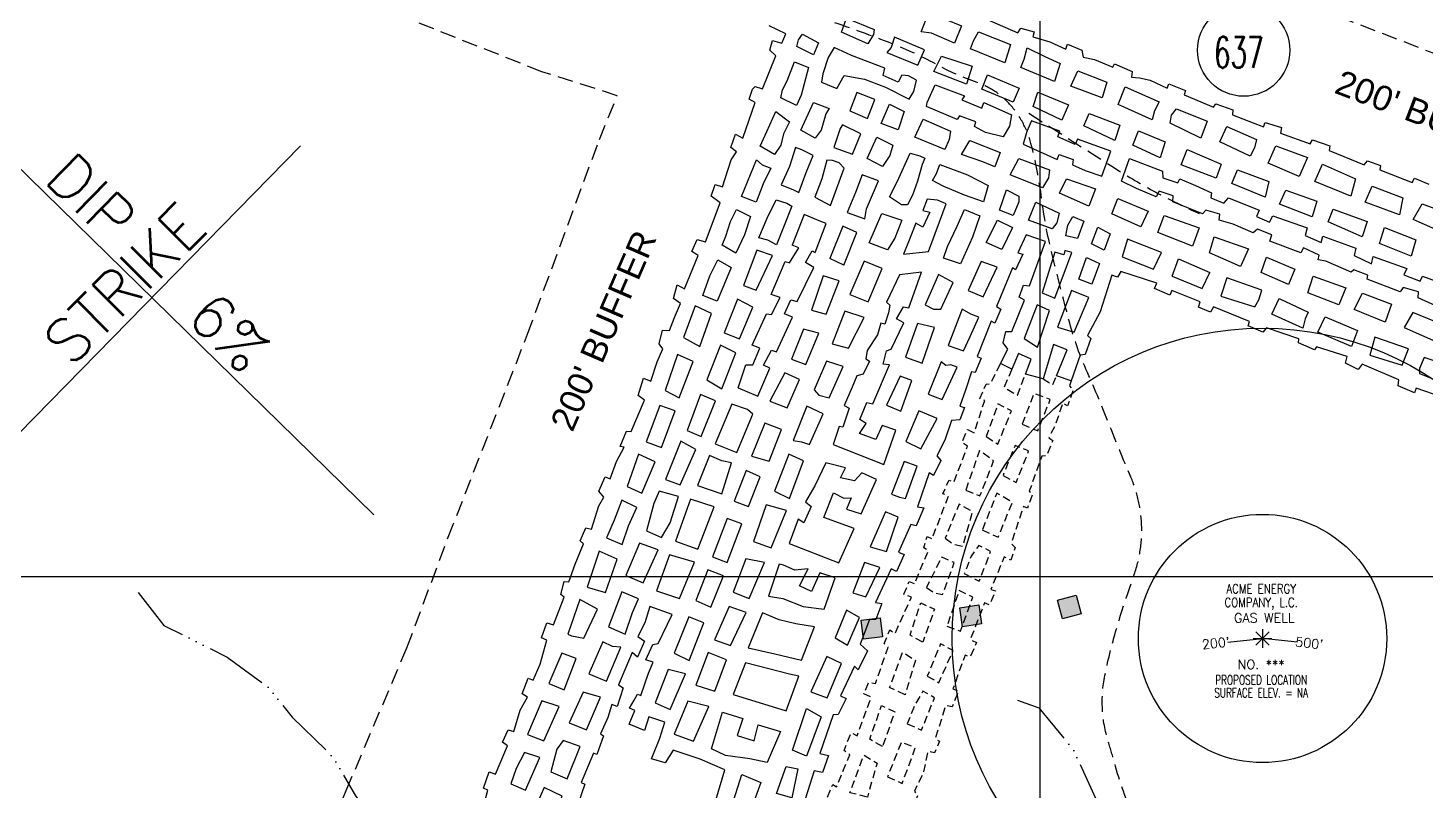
# Model space of a CAD drawing. Header units: inches. Extents: x 10131215 to 10153225, y 3476725 to 3491422.
# Drawn here: x 10142370 to 10144621, y 3485655 to 3486884 of the extents above; entities that cross this region are included whole.
import ezdxf
from ezdxf.enums import TextEntityAlignment as Align

# ---------------------------------------------------------------- set-up
doc = ezdxf.new("R2010")
doc.units = ezdxf.units.IN
doc.header["$LTSCALE"] = 100
doc.header["$MEASUREMENT"] = 0
for name, pattern in [('DASHED2', [0.375, 0.25, -0.125]), ('HIDDEN', [0.375, 0.25, -0.125]), ('HIDDEN2', [0.1875, 0.125, -0.0625]), ('STREAM', [1.5, 1, -0.125, 0, -0.125, 0, -0.125, 0, -0.125])]:
    doc.linetypes.add(name, pattern=pattern)
for name, color, linetype in [('BUFFER ZONE-200', 200, 'HIDDEN'), ('BUILDINGS', 7, 'CONTINUOUS'), ('ELEVATIONS-UPEER MASON-CONTOURS', 175, 'CONTINUOUS'), ('GAS WELLS-PROPOSED', 171, 'CONTINUOUS'), ('GRID COORDINATES-VA SOUTH NAD27', 252, 'CONTINUOUS'), ('MINE WORKINGS-ADJACENT-GREGORY COAL-6690', 251, 'CONTINUOUS'), ('ROADS', 34, 'DASHED2'), ('ROADS-ROUTE NUMBER LABELS', 34, 'CONTINUOUS'), ('STRIKE AND DIP', 7, 'CONTINUOUS'), ('WATER-SURFACE', 140, 'STREAM')]:
    doc.layers.add(name, color=color, linetype=linetype)
doc.styles.add('BUFFER LABELS', font='ARIAL.TTF', dxfattribs={"height": 40})
doc.styles.add('ROMANS', font='ROMANS.SHX')
doc.styles.get("Standard").update_dxf_attribs({"font": 'simplex.shx'})

msp = doc.modelspace()

# ---------------------------------------------------------------- linework, layer by layer
at = {"layer": 'BUFFER ZONE-200'}
for points in [[(10142909.5, 3487504.4), (10143012, 3487471.4), (10143124.6, 3487429.9), (10143331.8, 3487349.4), (10143491.4, 3487287), (10143648.9, 3487227.8), (10143979, 3487094.7), (10144305.6, 3486970.1), (10144747.7, 3486799.5), (10144891.8, 3486744.4)], [(10143318.8, 3486775), (10143197.5, 3486813.5), (10142961.6, 3486906.9), (10142770, 3486972.6), (10142665.7, 3487029.4)], [(10142637.9, 3485007.5), (10142665.4, 3485090.4), (10142702.4, 3485190.4), (10142757.9, 3485382.2), (10142822.4, 3485504.2), (10142882.2, 3485655.7), (10142980, 3485885.5), (10143046.5, 3486063.7), (10143174.2, 3486390.7), (10143290, 3486704.6), (10143318.8, 3486775)]]:
    msp.add_lwpolyline(points, dxfattribs=at)
at = {"layer": 'BUILDINGS'}
for points in [[(10144027.9, 3485962.3), (10144057.8, 3485970.2), (10144065.7, 3485940.3), (10144035.8, 3485932.4)], [(10143870.3, 3485950.1), (10143900.9, 3485954.6), (10143905.4, 3485924), (10143874.8, 3485919.5)], [(10143711.4, 3485929.9), (10143742.1, 3485933.8), (10143745.9, 3485903.1), (10143715.2, 3485899.2)]]:
    msp.add_lwpolyline(points, close=True, dxfattribs=at)
for points in [[(10144057.8, 3485970.2), (10144065.7, 3485940.3), (10144027.9, 3485962.3), (10144035.8, 3485932.4)], [(10143900.9, 3485954.6), (10143905.4, 3485924), (10143870.3, 3485950.1), (10143874.8, 3485919.5)], [(10143742.1, 3485933.8), (10143745.9, 3485903.1), (10143711.4, 3485929.9), (10143715.2, 3485899.2)]]:
    msp.add_solid(points, dxfattribs=at)
at = {"layer": 'ELEVATIONS-UPEER MASON-CONTOURS', "const_width": 5}
for points in [[(10135978.9, 3483263.2, 0), (10135880.2, 3483248.3, 0.000547)], [(10136147.8, 3483288.5, 0.000001), (10135988.5, 3483264.7, 0.000023)]]:
    msp.add_lwpolyline(points, format="xyb", dxfattribs=at)
at = {"layer": 'GAS WELLS-PROPOSED'}
for p, q in [((10144343, 3485900.5), (10144373, 3485900.5)), ((10144347.4, 3485889.9), (10144368.6, 3485911.1)), ((10144347.4, 3485911.1), (10144368.6, 3485889.9)), ((10144358, 3485915.5), (10144358, 3485885.5))]:
    msp.add_line(p, q, dxfattribs=at)
for points in [[(10144301.9, 3485894.4), (10144358, 3485900.5)], [(10144414.1, 3485894.4), (10144358, 3485900.5)]]:
    msp.add_lwpolyline(points, dxfattribs=at)
for points in [[(10144159.2, 3485878.8, 0, 12, 0), (10144195, 3485882.7, 0, 0, 0), (10144257.9, 3485889.6, 0, 0, 0)], [(10144855.1, 3485846.2, 0, 12, 0), (10144819.3, 3485850.1, 0, 0, 0), (10144455.2, 3485889.9, 0, 0, 0)]]:
    msp.add_lwpolyline(points, format="xyseb", dxfattribs=at)
for radius in [500, 200]:
    msp.add_circle((10144358, 3485900.5), radius, dxfattribs=at)
at = {"layer": 'GRID COORDINATES-VA SOUTH NAD27'}
for p, q in [((10144000, 3476730), (10144000, 3490730)), ((10153220, 3486000), (10131220, 3486000))]:
    msp.add_line(p, q, dxfattribs=at)
at = {"layer": 'MINE WORKINGS-ADJACENT-GREGORY COAL-6690'}
for p, q in [((10144356.9, 3486461.8), (10144300.3, 3486481.7)), ((10144345.6, 3486434.7), (10144352.1, 3486446.1)), ((10144352.1, 3486446.1), (10144356.9, 3486461.8))]:
    msp.add_line(p, q, dxfattribs=at)
at = {"layer": 'MINE WORKINGS-ADJACENT-GREGORY COAL-6690', "flags": 128}
for points in [[(10143732.6, 3486881.5), (10143731.6, 3486873.8), (10143722.1, 3486858.7), (10143679.8, 3486877.3), (10143688.1, 3486900.1)], [(10143862.1, 3486859.7), (10143824.7, 3486875.9), (10143808.2, 3486877.9), (10143820.6, 3486909.2), (10143873.2, 3486887.5)], [(10143634.8, 3486841), (10143608, 3486854.3), (10143610.5, 3486864.9), (10143617.2, 3486874.1), (10143642.6, 3486860.4)], [(10143802.9, 3486824.2), (10143813.5, 3486849.1), (10143765.4, 3486869.4), (10143759.9, 3486852.8), (10143752.7, 3486844.8)], [(10143952.2, 3486857.4), (10143943.1, 3486827.7), (10143887.8, 3486850.3), (10143892.2, 3486863.4), (10143900.6, 3486878)], [(10143788.7, 3486769.6), (10143796.2, 3486781.9), (10143800.7, 3486800.1), (10143787.7, 3486806.9), (10143777.2, 3486807.9), (10143771, 3486796.7), (10143747.2, 3486807.4), (10143749.6, 3486819.3), (10143695.8, 3486839.6), (10143667.8, 3486852.8), (10143658.5, 3486836.4), (10143649.7, 3486810.4), (10143647.6, 3486796.9), (10143672.4, 3486786.7), (10143684, 3486807.6), (10143717, 3486801.6), (10143750.8, 3486788.5)], [(10144032.1, 3486826.9), (10144023.1, 3486798.1), (10143968.5, 3486820.4), (10143973.8, 3486833.8), (10143979.1, 3486852), (10144007.2, 3486837.9)], [(10143607.5, 3486759.2), (10143582.2, 3486771.4), (10143585.1, 3486784.7), (10143592.4, 3486798.8), (10143603.9, 3486829.3), (10143626.5, 3486820.2), (10143614.9, 3486776.1)], [(10143890.2, 3486822.6), (10143881, 3486793.5), (10143828.6, 3486813.8), (10143840.9, 3486838.9)], [(10143965.9, 3486787.3), (10143956.6, 3486764.7), (10143905.9, 3486785.7), (10143914.9, 3486808.4)], [(10144107.2, 3486796.6), (10144099.9, 3486771.6), (10144049.2, 3486790.3), (10144060.3, 3486815.2)], [(10143733.7, 3486768.6), (10143704.5, 3486780.2), (10143693.3, 3486750.7), (10143721.7, 3486738)], [(10143816.7, 3486757.4), (10143817.8, 3486763.9), (10143830.8, 3486792.4), (10143877.7, 3486774.8), (10143873.7, 3486768.5), (10143905.9, 3486754.9), (10143909, 3486764.1), (10143953.4, 3486744), (10143950.6, 3486726), (10143940.3, 3486708.9), (10143912, 3486715.7), (10143894, 3486725.4), (10143896.3, 3486732.7), (10143870.1, 3486742.5), (10143865.9, 3486736.6)], [(10144045.4, 3486760.5), (10144034.5, 3486735.6), (10143988.5, 3486757.7), (10143995.9, 3486780.6)], [(10144191.4, 3486765.3), (10144183.9, 3486750.4), (10144180.1, 3486736.1), (10144125.2, 3486760.7), (10144136.5, 3486789.3)], [(10143637.3, 3486706.4), (10143614.1, 3486719.2), (10143634.6, 3486763.9), (10143659.8, 3486754.3), (10143654.8, 3486745.6), (10143647.1, 3486719.6)], [(10143770.9, 3486719.8), (10143743.8, 3486730.1), (10143757, 3486761.3), (10143780.9, 3486749.8)], [(10143572.2, 3486680.5), (10143548.7, 3486693.6), (10143559.4, 3486717.2), (10143574.3, 3486749.8), (10143596.3, 3486733.1), (10143586.3, 3486713.5), (10143582.1, 3486695.1)], [(10143855.4, 3486717.6), (10143853.1, 3486704.2), (10143846.2, 3486688.2), (10143798, 3486708.4), (10143811.2, 3486737)], [(10144099.1, 3486645.2), (10144113.4, 3486685.4), (10144060.1, 3486705), (10144056.3, 3486696.6), (10144028.5, 3486708.8), (10144031.3, 3486717.6), (10143985.6, 3486734.3), (10143978.6, 3486717.1), (10143972.5, 3486696.9), (10144027.3, 3486672.2), (10144030.3, 3486680.1), (10144053, 3486672.2), (10144051.9, 3486663.6), (10144072.4, 3486654.3)], [(10144128.1, 3486727.3), (10144120.1, 3486702.7), (10144069.9, 3486726.3), (10144078.7, 3486746.1)], [(10144269, 3486734), (10144258.7, 3486706.4), (10144209.4, 3486731), (10144211.4, 3486743.5), (10144219.2, 3486753.7)], [(10143710.9, 3486713.5), (10143681.4, 3486728.1), (10143677.6, 3486722), (10143667.7, 3486691.4), (10143697.8, 3486680.8)], [(10144201.2, 3486700.8), (10144193, 3486675.1), (10144149, 3486695.3), (10144158.1, 3486718.3)], [(10144348, 3486704.5), (10144344.8, 3486690.8), (10144338.3, 3486677.6), (10144289.3, 3486700.6), (10144300.2, 3486725.3)], [(10143582.8, 3486631.2), (10143602.4, 3486623.5), (10143611.1, 3486619.3), (10143622.7, 3486651.1), (10143634.4, 3486678.8), (10143616, 3486687.7), (10143606, 3486691.4), (10143596.3, 3486660.9)], [(10143745.9, 3486660.7), (10143721, 3486673.7), (10143736.5, 3486708.2), (10143762.4, 3486695.2), (10143757.5, 3486678.7)], [(10143935.4, 3486683.6), (10143926.7, 3486660.3), (10143907.3, 3486668.3), (10143873.2, 3486680), (10143886.6, 3486702.9)], [(10144291.4, 3486664.9), (10144283.1, 3486642.1), (10144226.7, 3486663.7), (10144236.8, 3486688.2)], [(10144430.5, 3486675.5), (10144417.1, 3486644.8), (10144367.1, 3486666.2), (10144379.2, 3486694.3)], [(10143542.5, 3486603.2), (10143518.7, 3486612.6), (10143542.8, 3486671.5), (10143552.1, 3486663.5), (10143565.8, 3486658), (10143553.6, 3486633.1)], [(10143636.8, 3486611.4), (10143662.1, 3486598), (10143684, 3486658.3), (10143676.2, 3486666.7), (10143665.2, 3486670.6), (10143656.2, 3486671.3), (10143648.4, 3486641)], [(10143786, 3486598.9), (10143776.5, 3486599.3), (10143757.3, 3486612.2), (10143769.5, 3486636.2), (10143790.4, 3486682.5), (10143806.1, 3486677.9), (10143814.3, 3486674.2), (10143809.9, 3486664.2), (10143802.1, 3486637.4), (10143794, 3486614.9)], [(10144014.8, 3486655.4), (10144013.5, 3486642.7), (10144003.5, 3486626.8), (10143951.3, 3486647.6), (10143965.4, 3486673.7)], [(10144507.8, 3486640.9), (10144499.9, 3486613.1), (10144442.4, 3486636.6), (10144454.3, 3486664.5)], [(10143689.2, 3486586.6), (10143717.2, 3486576.6), (10143720.1, 3486592.7), (10143739.7, 3486638), (10143713.2, 3486647.5), (10143702.6, 3486619)], [(10143826.3, 3486638.1), (10143833, 3486649.5), (10143838.3, 3486664.1), (10143882.8, 3486647.3), (10143915.9, 3486630.2), (10143908.7, 3486603.9), (10143878, 3486614.6), (10143843.7, 3486629.5)], [(10144368, 3486636.8), (10144362.1, 3486611.5), (10144308.5, 3486633.3), (10144317.5, 3486655.7)], [(10143934.3, 3486590.6), (10143945.7, 3486623.3), (10143965.4, 3486613), (10143965.4, 3486604.2), (10143956.5, 3486582.2)], [(10144078.4, 3486596.9), (10144030.8, 3486617.7), (10144042.3, 3486641.3), (10144088.9, 3486625.1)], [(10144445.3, 3486605.3), (10144437.7, 3486579.6), (10144385.5, 3486600.4), (10144395.3, 3486622.8)], [(10144584.1, 3486610.6), (10144578.3, 3486583.2), (10144523.5, 3486603.6), (10144534.6, 3486629.1)], [(10143575.1, 3486534.5), (10143561.1, 3486542.1), (10143546.6, 3486545.9), (10143560.4, 3486577.7), (10143574.6, 3486607.4), (10143591.8, 3486602.1), (10143599.9, 3486596.9)], [(10143779.7, 3486519.9), (10143819.8, 3486523.8), (10143848.7, 3486601), (10143834.7, 3486606.7), (10143817.6, 3486608.3), (10143811.1, 3486589.9), (10143821.9, 3486587.1), (10143810.9, 3486563.2), (10143799.7, 3486569.7), (10143786.9, 3486536.7)], [(10143980.8, 3486574.6), (10143992.9, 3486603.7), (10144030.5, 3486585.6), (10144026.9, 3486570.3), (10144019.2, 3486560.7)], [(10144173.9, 3486588.7), (10144161.9, 3486563.8), (10144115.2, 3486584.9), (10144124.7, 3486609.4)], [(10144663, 3486583.3), (10144667.4, 3486577.1), (10144655.3, 3486551.4), (10144600.5, 3486575.4), (10144615, 3486600.6)], [(10143509.8, 3486521.1), (10143487.9, 3486534.3), (10143493.7, 3486548.7), (10143501.2, 3486572.5), (10143510.6, 3486591.8), (10143533.3, 3486580.6), (10143523.7, 3486550.8)], [(10143754, 3486526.6), (10143724.2, 3486537.8), (10143744.8, 3486585.2), (10143776.8, 3486574.5), (10143766, 3486545.6)], [(10143871.3, 3486503.9), (10143844.3, 3486513.2), (10143850.7, 3486532.3), (10143865.9, 3486565), (10143878, 3486591.7), (10143902.6, 3486581.6), (10143890.8, 3486546.9)], [(10144041.4, 3486549.2), (10144044.6, 3486566.5), (10144052.3, 3486580.4), (10144070.3, 3486572.8), (10144059.7, 3486544.7)], [(10144255.9, 3486562.1), (10144245, 3486532.6), (10144189.1, 3486554.6), (10144199.8, 3486581.8)], [(10144526.6, 3486572.5), (10144518.5, 3486547.5), (10144463.4, 3486572), (10144471.7, 3486592.4)], [(10143938.3, 3486527.4), (10143912.9, 3486538.3), (10143931.3, 3486574.2), (10143955.2, 3486562.7)], [(10144082.7, 3486536.1), (10144092.9, 3486563.3), (10144112.5, 3486552.6), (10144102.8, 3486526.2)], [(10144604.6, 3486542.7), (10144597.5, 3486516.6), (10144546.2, 3486537), (10144554.3, 3486562.6)], [(10144140.6, 3486543.9), (10144132, 3486515.4), (10144182.5, 3486495.6), (10144195.1, 3486522.6)], [(10144335.1, 3486528.3), (10144322.4, 3486499.8), (10144272.6, 3486521.9), (10144280.3, 3486547.7)], [(10143479.6, 3486444.2), (10143456.4, 3486453.1), (10143467.8, 3486484.6), (10143480.7, 3486510.8), (10143502.2, 3486498.4)], [(10143522.1, 3486469.4), (10143542.5, 3486461.8), (10143568.5, 3486517.6), (10143543.6, 3486526.2)], [(10143693.5, 3486454.8), (10143722.7, 3486442.7), (10143745.6, 3486496.8), (10143716.3, 3486508.5)], [(10143883.8, 3486461.3), (10143908.2, 3486451.1), (10143930.7, 3486498.5), (10143904.6, 3486508.1)], [(10144083.2, 3486471.5), (10144062.2, 3486479.5), (10144074.4, 3486514.1), (10144095.4, 3486504.8)], [(10144410.1, 3486495.6), (10144399.6, 3486470.7), (10144356, 3486489.9), (10144364.5, 3486514.9)], [(10143631.6, 3486429.7), (10143655.3, 3486422.8), (10143675.9, 3486476.8), (10143650.5, 3486484.8)], [(10143666.7, 3486212.8), (10143748.1, 3486181), (10143767.5, 3486236.1), (10143745.1, 3486243.5), (10143735, 3486221.3), (10143709.1, 3486230.8), (10143719.6, 3486246.7), (10143709.6, 3486253.2), (10143720.9, 3486280.6), (10143730.3, 3486278.8), (10143757, 3486341.2), (10143746.9, 3486342.3), (10143752.6, 3486364), (10143759.8, 3486366.6), (10143780.2, 3486408.9), (10143768.2, 3486415.6), (10143779.5, 3486434.6), (10143788.2, 3486433.4), (10143808.5, 3486490.7), (10143773.3, 3486486.5), (10143752.6, 3486442.1), (10143757.6, 3486437.5), (10143755.6, 3486424.9), (10143749.7, 3486406.7), (10143743.3, 3486408.3), (10143738, 3486389.9), (10143721.3, 3486364.7), (10143718.8, 3486351), (10143724.7, 3486347.1), (10143714.6, 3486326.3), (10143704.5, 3486323.6), (10143696.9, 3486305.5), (10143684.3, 3486275.9), (10143692.3, 3486271.8), (10143682, 3486241.2), (10143676.1, 3486241.8)], [(10143814.8, 3486438.1), (10143828.1, 3486430.9), (10143839.8, 3486431.3), (10143859.7, 3486473.8), (10143836, 3486486.8)], [(10144492.1, 3486465.2), (10144480.7, 3486438), (10144430.8, 3486457.2), (10144439.7, 3486484.3)], [(10143491, 3486392.9), (10143515.4, 3486383.5), (10143537.2, 3486434.1), (10143512.3, 3486447.2)], [(10144028, 3486401.9), (10144054.6, 3486394.1), (10144078.2, 3486450.1), (10144050.3, 3486461.2)], [(10144373, 3486422.9), (10144384.6, 3486448.2), (10144431.5, 3486426.5), (10144426.4, 3486415.5), (10144422.6, 3486400.5)], [(10144565.7, 3486438.9), (10144555.4, 3486409.9), (10144505.7, 3486430.8), (10144518.9, 3486457.1)], [(10143425.6, 3486385.3), (10143451.9, 3486371), (10143470.4, 3486424.3), (10143444.4, 3486436.7)], [(10143664.6, 3486375.3), (10143691.4, 3486368.1), (10143716.2, 3486417.8), (10143685.1, 3486427.7)], [(10143851.5, 3486372.8), (10143876.5, 3486364), (10143887.1, 3486387.2), (10143901.2, 3486418.4), (10143887.9, 3486422.8), (10143874.1, 3486431.2)], [(10143974.3, 3486383.9), (10143995.7, 3486370), (10144014.8, 3486429.1), (10143995, 3486437.9)], [(10144447.2, 3486394.2), (10144458.8, 3486418.7), (10144511, 3486396.6), (10144501.2, 3486371.1)], [(10144599.9, 3486425.7), (10144585.8, 3486401.8), (10144641.8, 3486376.7), (10144649.9, 3486405.1)], [(10143599.2, 3486350.5), (10143622.2, 3486341.7), (10143643.4, 3486392.6), (10143618.8, 3486399.1)], [(10143782.9, 3486354), (10143809.6, 3486344), (10143829.5, 3486401.8), (10143802.1, 3486408)], [(10143462.8, 3486317.1), (10143487.2, 3486302.9), (10143509.6, 3486360.7), (10143485.1, 3486373)], [(10143395.9, 3486300.3), (10143418.5, 3486288.3), (10143440.9, 3486347), (10143415.8, 3486358.2)], [(10144618.2, 3486353.3), (10144610.8, 3486335.7), (10144610.7, 3486327.6), (10144659, 3486308.3), (10144664.2, 3486337.6)], [(10143564.4, 3486283.1), (10143592.3, 3486272), (10143612.4, 3486317.8), (10143588.4, 3486328.4)], [(10143635.8, 3486301.1), (10143643.5, 3486292.5), (10143659.8, 3486288), (10143682.8, 3486338.7), (10143655.6, 3486347.2)], [(10143819.6, 3486294.1), (10143841.9, 3486285.6), (10143866, 3486337.4), (10143856.1, 3486341.4), (10143848.1, 3486340.5), (10143840.2, 3486346.2)], [(10143752.1, 3486276.5), (10143775.6, 3486266.9), (10143793.1, 3486316.1), (10143774.1, 3486323.3)], [(10143431.4, 3486235.8), (10143453.7, 3486226), (10143476.8, 3486283.2), (10143452.6, 3486293.4)], [(10143365.1, 3486217.1), (10143389.7, 3486208), (10143411.8, 3486267.1), (10143387.4, 3486275.8)], [(10143476.6, 3486213.9), (10143511.1, 3486200.2), (10143537.1, 3486262.1), (10143528.6, 3486269.5), (10143503.5, 3486277.8)], [(10143601.8, 3486219.3), (10143615.3, 3486217.3), (10143628.5, 3486213), (10143650.4, 3486262.3), (10143624, 3486274.8)], [(10143783.4, 3486218.1), (10143807.9, 3486205.8), (10143834.2, 3486255), (10143804.3, 3486267.5)], [(10143535, 3486194.2), (10143563.1, 3486186), (10143583.2, 3486237.1), (10143556.4, 3486247.5)], [(10143396.2, 3486156.6), (10143420.1, 3486148), (10143445.4, 3486205.2), (10143421, 3486218.3)], [(10143334.5, 3486145.6), (10143358.1, 3486134.4), (10143379.9, 3486184.9), (10143352.9, 3486197.2)], [(10143448.2, 3486146.8), (10143486.9, 3486133.5), (10143502.7, 3486183.3), (10143487, 3486186.5), (10143467.5, 3486195.2)], [(10143572.1, 3486137.8), (10143596.3, 3486125.9), (10143618.7, 3486186.7), (10143595.3, 3486197.3)], [(10143507.1, 3486122), (10143530.3, 3486113.2), (10143548.8, 3486160.9), (10143526.1, 3486171.2)], [(10143595.5, 3486053.4), (10143675.5, 3486022.3), (10143700.2, 3486077.9), (10143651.3, 3486095.5), (10143666.8, 3486135.4), (10143683.5, 3486126.7), (10143695.6, 3486127.2), (10143687.9, 3486109), (10143711.7, 3486101.2), (10143736.3, 3486156.7), (10143712.7, 3486167.5), (10143700.6, 3486154.4), (10143678.4, 3486159.5), (10143686.4, 3486175.6), (10143654.5, 3486183.4), (10143636.8, 3486146.4), (10143621.8, 3486120.9), (10143630.9, 3486113), (10143619.3, 3486087.1), (10143609.9, 3486092.8)], [(10143760.3, 3486133.1), (10143773.5, 3486128), (10143782.9, 3486126.1), (10143801.9, 3486178.4), (10143780.7, 3486185.6)], [(10143365.7, 3486073.9), (10143389.8, 3486063.1), (10143403.9, 3486087), (10143417.6, 3486129.1), (10143386.4, 3486138.1), (10143377.5, 3486118.1)], [(10143412.5, 3486057.3), (10143448.6, 3486044.3), (10143474.9, 3486112.8), (10143436.7, 3486125.1)], [(10143301.4, 3486062.9), (10143326.4, 3486052.2), (10143336.7, 3486081.8), (10143350.4, 3486111.8), (10143326, 3486123.6), (10143313.5, 3486091.1)], [(10143538.2, 3486056.5), (10143566.5, 3486046.3), (10143591.4, 3486106.7), (10143558.5, 3486116)], [(10143726.1, 3486048.1), (10143752.3, 3486040.5), (10143770.9, 3486095.8), (10143750.7, 3486104.5)], [(10143472, 3486032.1), (10143495.5, 3486023), (10143519.3, 3486085.3), (10143495.8, 3486093.8)], [(10143270.1, 3485983.3), (10143299.9, 3485974.8), (10143318.3, 3486028.5), (10143289.6, 3486041.4)], [(10143332.7, 3486002.2), (10143360.7, 3485990.3), (10143384.5, 3486043.2), (10143354.5, 3486054.2)], [(10143382, 3485977.3), (10143418.8, 3485964.8), (10143443.3, 3486023.4), (10143402.8, 3486035.3)], [(10143505.5, 3485975.3), (10143531.4, 3485964.7), (10143555.9, 3486022.9), (10143525.6, 3486028.6)], [(10143562.2, 3485968.7), (10143585.3, 3485964.8), (10143618.1, 3485951.9), (10143651.7, 3485947.9), (10143669.6, 3485998), (10143645.1, 3486006.1), (10143631.5, 3485976), (10143612.3, 3485985.5), (10143626.1, 3486012.8), (10143604.8, 3486010.5), (10143586.7, 3486018.4), (10143579.3, 3486020.5)], [(10143698.3, 3485974.1), (10143719.1, 3485967.8), (10143741.8, 3486015), (10143716.9, 3486023)], [(10143445.1, 3485961.8), (10143469.2, 3485950.9), (10143489.6, 3486001.2), (10143464.7, 3486010.9)], [(10143304.8, 3485919.3), (10143331.4, 3485907.6), (10143343.4, 3485942.3), (10143352.7, 3485964.6), (10143326.1, 3485975.5)], [(10143239, 3485907.7), (10143245, 3485904.8), (10143264.7, 3485901.2), (10143287, 3485948), (10143258.7, 3485963.5)], [(10143475.4, 3485898.3), (10143501.3, 3485889.3), (10143526.5, 3485942.2), (10143499.2, 3485951.9)], [(10143669.9, 3485901.3), (10143689.7, 3485889.6), (10143709, 3485934.4), (10143687.7, 3485946.2)], [(10143410.1, 3485876.7), (10143434.7, 3485865.2), (10143458.3, 3485925.6), (10143434, 3485935.6)], [(10143552.5, 3485941.8), (10143529.3, 3485885.5), (10143572.7, 3485875.7), (10143615.7, 3485865.8), (10143636.5, 3485919.2), (10143606.2, 3485923.9), (10143579.5, 3485930.3)], [(10143208.4, 3485827.8), (10143233.3, 3485817.7), (10143252.4, 3485868.2), (10143229.2, 3485876.7)], [(10143272.9, 3485843.7), (10143301.4, 3485831.5), (10143324.4, 3485886.7), (10143311.1, 3485887.5), (10143295.5, 3485895.1)], [(10143445.3, 3485825.2), (10143475.9, 3485815.5), (10143494.6, 3485866.1), (10143465.2, 3485878)], [(10143525.3, 3485861.2), (10143505.4, 3485810.5), (10143590.6, 3485784.1), (10143611.1, 3485839.8), (10143596.2, 3485843)], [(10143630.4, 3485814.8), (10143656.7, 3485804.7), (10143680, 3485860), (10143656.2, 3485871.6)], [(10143379.5, 3485797), (10143404, 3485786.1), (10143428.8, 3485843.3), (10143400.5, 3485850.7)], [(10143241.1, 3485764.6), (10143269.4, 3485753.2), (10143291.8, 3485805.8), (10143263.8, 3485814.1)], [(10143174, 3485746), (10143200.3, 3485735.7), (10143225, 3485791), (10143197, 3485800)], [(10143410.5, 3485746.5), (10143441.6, 3485735.3), (10143466.1, 3485790.9), (10143432.3, 3485799.6)], [(10143623.5, 3485787.9), (10143647.1, 3485774.2), (10143623.5, 3485711), (10143601.1, 3485720.4)], [(10143470.3, 3485723), (10143488.4, 3485781.8), (10143520.7, 3485771.4), (10143512, 3485744.4), (10143539.2, 3485735.7), (10143545.9, 3485761.5), (10143581.4, 3485750.9), (10143560.3, 3485700.9), (10143532.4, 3485706.7), (10143493.1, 3485712.2)], [(10143211.9, 3485685.5), (10143238, 3485674.5), (10143259.1, 3485726.6), (10143231.8, 3485736.1), (10143221.3, 3485722)], [(10143147.1, 3485666.3), (10143170.7, 3485656.3), (10143194.2, 3485708.6), (10143169.2, 3485716.6), (10143155.8, 3485690.8)], [(10143519.6, 3485681.2), (10143549.8, 3485668.5), (10143533.1, 3485622.9), (10143518.1, 3485620.8), (10143502.6, 3485628.7)], [(10143590.6, 3485694.4), (10143609.6, 3485690.3), (10143599.8, 3485643.8), (10143575.4, 3485650.7)], [(10143178.6, 3485609.3), (10143207.6, 3485595.6), (10143230.1, 3485646.7), (10143200.9, 3485660.3)]]:
    msp.add_lwpolyline(points, close=True, dxfattribs=at)
for points in [[(10143905.9, 3486901.6), (10143963.9, 3486876.4), (10143968.5, 3486883.7), (10143990, 3486878), (10143987.9, 3486869.8), (10144015.4, 3486861.6), (10144040.9, 3486849.7), (10144043.6, 3486858.1), (10144067, 3486848.5), (10144069.1, 3486837.3), (10144087.1, 3486833.4), (10144117.1, 3486820.9), (10144119.3, 3486826.2), (10144147.8, 3486813.9), (10144147.1, 3486804.9), (10144159.9, 3486804), (10144177.2, 3486799.8), (10144204.6, 3486787.3), (10144207, 3486794.1), (10144233.9, 3486783.3), (10144232, 3486776.6), (10144278.8, 3486756.7), (10144282.7, 3486761.8), (10144310, 3486752), (10144309.6, 3486744.1), (10144359.3, 3486724.8), (10144362.2, 3486732), (10144388.3, 3486723.7), (10144386.8, 3486714.7), (10144434.5, 3486697.3), (10144438.2, 3486703.9), (10144466.4, 3486694.4), (10144465.5, 3486686.9), (10144521.9, 3486663.5), (10144527.1, 3486669.9), (10144547.7, 3486662.3), (10144547, 3486655.6), (10144598.9, 3486634.9), (10144602.9, 3486642), (10144625.8, 3486632.7)], [(10143104.1, 3485634.1), (10143110.5, 3485656.3), (10143103.1, 3485659.6), (10143112.5, 3485685.6), (10143122.6, 3485682), (10143141.7, 3485727.7), (10143133.8, 3485733.3), (10143143.1, 3485753.1), (10143152.1, 3485750.5), (10143162.6, 3485784.8), (10143173.9, 3485806.1), (10143165.8, 3485811.3), (10143175.4, 3485836.5), (10143183.3, 3485833.1), (10143194.3, 3485859), (10143205.2, 3485897.6), (10143196.8, 3485901.3), (10143205.5, 3485925.6), (10143216.1, 3485922.4), (10143233.4, 3485966.9), (10143227.6, 3485971.3), (10143233.4, 3485992.4), (10143240.9, 3485992), (10143251.1, 3486020.2), (10143264.1, 3486053), (10143258.9, 3486057.7), (10143268.2, 3486078.6), (10143277.2, 3486076.8), (10143289.1, 3486114.4), (10143297.2, 3486128.4), (10143289.3, 3486138), (10143299, 3486160.7), (10143307.4, 3486157.6), (10143317.5, 3486185.5), (10143329.7, 3486208.7), (10143323.3, 3486210), (10143333.7, 3486234.7), (10143340.9, 3486234), (10143362.8, 3486284.5), (10143352.3, 3486292.2), (10143361.2, 3486319.7), (10143372.9, 3486315.2), (10143383, 3486346), (10143392.3, 3486367.2), (10143386, 3486375.1), (10143391.8, 3486397.4), (10143402.9, 3486396.8), (10143410.8, 3486417.8), (10143420.4, 3486440.2), (10143409.4, 3486448.2), (10143415.4, 3486470.4), (10143426.9, 3486464.1), (10143449.2, 3486517.8), (10143439, 3486523.8), (10143447.3, 3486543.4), (10143460.7, 3486539.5), (10143484.7, 3486602.6), (10143470.1, 3486613), (10143476.4, 3486632.1), (10143488.3, 3486628.2), (10143502.1, 3486671.7), (10143510.8, 3486684.5), (10143501.5, 3486691.5), (10143509.4, 3486713.2), (10143520.8, 3486706.7), (10143540.7, 3486763.9), (10143531.2, 3486769.6), (10143536.5, 3486785.4), (10143540.9, 3486789.8), (10143552.4, 3486786), (10143574.1, 3486839), (10143564.2, 3486848.3), (10143568.9, 3486864.1), (10143583.8, 3486859.8), (10143590.4, 3486874.8), (10143563.2, 3486887.5)], [(10144653.5, 3486429.1), (10144608.6, 3486449.4), (10144609.1, 3486458.9), (10144584.3, 3486465.9), (10144579.7, 3486459.1), (10144526.6, 3486479.2), (10144527.6, 3486486.1), (10144504.9, 3486494.3), (10144500.8, 3486490.9), (10144459.7, 3486508.4), (10144447.6, 3486510.7), (10144449, 3486518.3), (10144424, 3486529.9), (10144419.9, 3486522.1), (10144369.9, 3486540.4), (10144372.7, 3486551), (10144350.1, 3486560.1), (10144342.7, 3486554.3), (10144310.9, 3486568), (10144288.1, 3486574.5), (10144289.4, 3486584), (10144266.4, 3486590.5), (10144261.1, 3486584.4), (10144213.3, 3486604.1), (10144214.1, 3486613.7), (10144191.4, 3486621.3), (10144186.5, 3486611.8), (10144155, 3486625.3), (10144131, 3486637.1), (10144143.5, 3486673.9), (10144197.1, 3486653.3), (10144197.2, 3486642.4), (10144221.5, 3486634.8), (10144224.6, 3486640.8), (10144250, 3486630.2), (10144275.9, 3486618.7), (10144274.8, 3486610.4), (10144295.7, 3486601.7), (10144303.3, 3486610.7), (10144352.5, 3486590.5), (10144348.4, 3486580.6), (10144369.3, 3486571.4), (10144374.5, 3486581.4), (10144430.1, 3486562.1), (10144426.6, 3486549.6), (10144452.5, 3486538.3), (10144454.9, 3486548.8), (10144508.4, 3486529.6), (10144505.3, 3486517.7), (10144533.5, 3486504.2), (10144536.1, 3486516.1), (10144590.2, 3486496.5), (10144585.4, 3486486.5), (10144612, 3486476.2), (10144615.7, 3486484.5), (10144666.8, 3486465.2)], [(10143632.7, 3486525.2), (10143637.7, 3486522.3), (10143655.2, 3486569.2), (10143646.5, 3486572.4), (10143619.6, 3486583.6), (10143600.5, 3486534.4)], [(10143683.8, 3486501.7), (10143704.7, 3486554.4), (10143681.9, 3486564.7), (10143661, 3486512.5)], [(10143513.3, 3486304.3), (10143525.6, 3486341.6), (10143537.1, 3486341.5), (10143548.2, 3486368), (10143536, 3486373.2), (10143558.9, 3486423.4), (10143567.1, 3486422.3), (10143580.9, 3486450), (10143566.4, 3486454.7), (10143588.9, 3486508.1), (10143596.1, 3486505.7), (10143610.9, 3486529.7), (10143600.5, 3486534.4)], [(10144648.9, 3486288.5), (10144605.5, 3486303.8), (10144602.9, 3486296.5), (10144576.3, 3486307.6), (10144577.6, 3486317.3), (10144518.6, 3486342.4), (10144511.8, 3486333.8), (10144491.6, 3486344), (10144494.3, 3486355), (10144444.8, 3486370.4), (10144441.7, 3486365.8), (10144415.7, 3486376.6), (10144416.3, 3486383.3), (10144364.6, 3486401.1), (10144358.5, 3486393.8), (10144335, 3486404.1), (10144337, 3486411), (10144279.2, 3486435), (10144274, 3486426.5), (10144254.9, 3486434.1), (10144257.7, 3486442.8), (10144212.1, 3486460.9), (10144208.6, 3486453.5), (10144184, 3486464.4), (10144187.5, 3486472.8), (10144129.6, 3486491.7), (10144124.3, 3486482.7), (10144115.2, 3486485.6), (10144096.4, 3486426.6), (10144076.1, 3486388.6), (10144081.5, 3486383.6), (10144072.1, 3486358), (10144064, 3486356.9), (10144049.6, 3486315.4), (10144049.6, 3486315.4), (10144025.9, 3486323.6), (10144043.3, 3486365.6), (10144021.1, 3486374.3), (10144004.4, 3486318.7), (10143976.1, 3486326.5), (10143985.3, 3486350.7), (10143965.1, 3486359.5), (10143954.3, 3486334.3), (10143936, 3486343.5), (10143947.5, 3486366.4), (10143940, 3486377), (10143944.6, 3486395), (10143954.3, 3486395.3), (10143974.6, 3486445.8), (10143966.2, 3486450.6), (10143972.9, 3486470), (10143982.9, 3486468.8), (10144008.6, 3486540.2), (10143977.3, 3486550.8), (10143964.1, 3486521.9), (10143971.9, 3486519.9), (10143960.2, 3486494.7), (10143955.3, 3486497.6), (10143929.5, 3486435.6), (10143936.6, 3486430.9), (10143926.7, 3486408.5), (10143921.1, 3486411.9), (10143898.1, 3486354.9), (10143905, 3486352.2), (10143895.2, 3486328.9), (10143889.3, 3486330), (10143879.5, 3486300.5), (10143870.3, 3486274.9), (10143877.9, 3486272.4), (10143870.2, 3486252.9), (10143857.1, 3486251.6), (10143846.5, 3486219.9), (10143833.5, 3486194.6), (10143839.8, 3486187.3), (10143828.1, 3486162.9), (10143821.3, 3486167.5), (10143802.5, 3486112.8), (10143812.3, 3486111.2), (10143800.3, 3486082.1), (10143791.5, 3486084.1), (10143771.5, 3486039.6), (10143780.9, 3486036), (10143768.5, 3486008.5), (10143760, 3486012.5), (10143734.5, 3485958.5), (10143744.9, 3485956.9), (10143735.4, 3485931), (10143724.7, 3485931.3), (10143709.9, 3485891.2), (10143721.8, 3485880.8), (10143706.9, 3485850.2), (10143700.9, 3485856), (10143678.5, 3485808), (10143687.5, 3485803.7), (10143674.7, 3485777.8), (10143666.2, 3485777.4), (10143645.1, 3485715), (10143659.1, 3485711.9), (10143649.5, 3485684.5), (10143635.6, 3485687.2), (10143622, 3485643.4)], [(10143513.3, 3486304.3), (10143545.1, 3486291.1), (10143564.6, 3486335.9), (10143554.2, 3486340.8), (10143567, 3486364.8), (10143575.2, 3486362.6), (10143601.1, 3486418), (10143587.9, 3486423.6), (10143598.3, 3486446.3), (10143608.2, 3486443.2), (10143635.1, 3486498.2), (10143621.7, 3486506.1), (10143632.7, 3486525.2)], [(10143683.8, 3486501.7), (10143661, 3486512.5)], [(10144023.5, 3486449), (10144051, 3486522.4), (10144039.8, 3486525.7), (10144037.7, 3486518.7), (10144023.5, 3486522.8), (10144003, 3486457.4)], [(10144212.4, 3486484), (10144222.8, 3486512.2), (10144273, 3486490.1)], [(10144212.4, 3486484), (10144260.7, 3486464.2), (10144273, 3486490.1)], [(10144300.3, 3486481.7), (10144290.8, 3486452), (10144345.6, 3486434.7)], [(10144003, 3486457.4), (10144023.5, 3486449)], [(10144593.1, 3486367.1), (10144538.9, 3486386), (10144530.9, 3486357.2), (10144582.6, 3486340.6)], [(10144582.6, 3486340.6), (10144593.1, 3486367.1)], [(10143477.7, 3485639.9), (10143491.9, 3485688.7), (10143452.4, 3485706), (10143408.5, 3485720.4), (10143395.9, 3485700.3), (10143373.6, 3485706.6), (10143387.1, 3485740.1), (10143395.4, 3485765.5), (10143369.7, 3485774.1), (10143362.4, 3485752.2), (10143337.7, 3485762.6), (10143347.2, 3485784.3), (10143338.6, 3485788.5), (10143346.2, 3485800.9), (10143351.2, 3485811), (10143356.5, 3485808.5), (10143369.2, 3485844.7), (10143376.3, 3485862.6), (10143364.8, 3485866.3), (10143376.1, 3485890.8), (10143384.5, 3485892.6), (10143406.9, 3485939), (10143371, 3485952.3), (10143362.9, 3485925.8), (10143352.1, 3485903.6), (10143362.8, 3485896.3), (10143351.2, 3485870.3), (10143342.9, 3485877.9), (10143320.8, 3485825.8), (10143328.1, 3485820.9), (10143318.3, 3485790.9), (10143310, 3485793.9), (10143303.7, 3485773.1), (10143291.7, 3485746.8), (10143296.3, 3485743.6), (10143285.7, 3485713.8), (10143280.7, 3485716), (10143260.7, 3485668.3), (10143266.4, 3485665.9), (10143255.7, 3485634.4)]]:
    msp.add_lwpolyline(points, dxfattribs=at)
at = {"layer": 'MINE WORKINGS-ADJACENT-GREGORY COAL-6690', "linetype": 'HIDDEN2', "flags": 128}
for points in [[(10144049.6, 3486315.4), (10144046.9, 3486307.4), (10144053.1, 3486301.2), (10144044, 3486275.4), (10144036, 3486279.6), (10144024.1, 3486244.4), (10144013.8, 3486223.8), (10144020.1, 3486219.6), (10144010.3, 3486194.7), (10144002.3, 3486194.3), (10143982.3, 3486137.6), (10143987.6, 3486133.6), (10143979.2, 3486110.3), (10143972.8, 3486113.2), (10143953.3, 3486053.7), (10143959.5, 3486046.9), (10143952.8, 3486026.9), (10143942, 3486032.1), (10143920.4, 3485979.4), (10143927.9, 3485977.1), (10143918.1, 3485954.2), (10143910.3, 3485958), (10143887.3, 3485898.9), (10143897.3, 3485893.8), (10143886.9, 3485870.7), (10143878.9, 3485873.4), (10143859.4, 3485819.5), (10143868.2, 3485815.7), (10143858.1, 3485790.5), (10143847.5, 3485792.2), (10143830.9, 3485738.9), (10143837.8, 3485735), (10143829.6, 3485716.3), (10143818.8, 3485718.4), (10143811.9, 3485684.5), (10143797.2, 3485654.4), (10143802.7, 3485647.7), (10143791.9, 3485621), (10143783.1, 3485623.7), (10143766, 3485578.2), (10143775.2, 3485570.5), (10143769.5, 3485548.7), (10143757.3, 3485551.8), (10143737.8, 3485495.4), (10143746.3, 3485488.7), (10143738.4, 3485468.9), (10143728.5, 3485472.6), (10143713.4, 3485417.7), (10143719.7, 3485406.7), (10143711.6, 3485382.5), (10143701.2, 3485387.6), (10143691.1, 3485363.8), (10143669.2, 3485373.3), (10143673.5, 3485395.8), (10143658.8, 3485405.5), (10143642.5, 3485374.1), (10143636.6, 3485354.1), (10143609.1, 3485365.8), (10143611.5, 3485376.8), (10143602.5, 3485382.1), (10143591.6, 3485385.2), (10143586.5, 3485368.3), (10143567.1, 3485380.6), (10143572.5, 3485397.8), (10143564.9, 3485399.3), (10143576.2, 3485423.9), (10143585.7, 3485418.7), (10143589.6, 3485430.9), (10143591.4, 3485439.7), (10143600.7, 3485471.5), (10143591.4, 3485480.9), (10143601.7, 3485502.8), (10143612.2, 3485498), (10143631.9, 3485557.1), (10143624.1, 3485560.6), (10143634.4, 3485589.6), (10143642.4, 3485586.9), (10143663.3, 3485636.8), (10143655.3, 3485640.7), (10143665.7, 3485665.1), (10143671.8, 3485661.3), (10143693.5, 3485713.3), (10143683.9, 3485720.1), (10143695.4, 3485748.7), (10143704.9, 3485743.8), (10143727.9, 3485806.1), (10143715.8, 3485811.1), (10143723.6, 3485829.9), (10143734.6, 3485828.1), (10143755.2, 3485886.7), (10143748.5, 3485892.2), (10143757.7, 3485914.5), (10143766.1, 3485908.6), (10143792.4, 3485967.1), (10143780.4, 3485971.8), (10143789, 3485992.4), (10143797.7, 3485988.8), (10143819.7, 3486042.1), (10143812.6, 3486046.7), (10143817.8, 3486064.9), (10143825.7, 3486061.1), (10143852.2, 3486130.2), (10143843, 3486133.6), (10143853, 3486155.8), (10143861, 3486152.6), (10143882.9, 3486210.1), (10143874.1, 3486216.5), (10143882.8, 3486237.4), (10143893.5, 3486232.1), (10143910.6, 3486284), (10143902.5, 3486286.9), (10143912.8, 3486310.1), (10143919.9, 3486311.3), (10143936, 3486343.5)], [(10143954.3, 3486334.3), (10143941.7, 3486305.3), (10143963.1, 3486292.4), (10143976.1, 3486326.5)], [(10144004.4, 3486318.7), (10144020, 3486309.2), (10144025.9, 3486323.6)]]:
    msp.add_lwpolyline(points, dxfattribs=at)
for points in [[(10143970.6, 3486245.6), (10143995.8, 3486235.1), (10144016, 3486285.3), (10143989.8, 3486295.1)], [(10143913, 3486225.9), (10143931.5, 3486213.5), (10143953.7, 3486267.3), (10143931.8, 3486278.4)], [(10143880.1, 3486139.4), (10143902.9, 3486130.1), (10143924.9, 3486186.6), (10143902, 3486203.3)], [(10143940, 3486163.3), (10143961, 3486151.8), (10143981.3, 3486202.6), (10143959.3, 3486211.3)], [(10143906.5, 3486075.4), (10143932.3, 3486063.8), (10143955, 3486120), (10143930.3, 3486134.9)], [(10143846.6, 3486061.9), (10143860, 3486052.6), (10143875.3, 3486049.1), (10143891.1, 3486104.5), (10143869.3, 3486117.1)], [(10143877.6, 3486005), (10143901.7, 3485992.6), (10143920.1, 3486040.9), (10143900.9, 3486050.2), (10143888.8, 3486033.4)], [(10143816.6, 3485982.9), (10143828.7, 3485974.4), (10143842.7, 3485971.4), (10143861.5, 3486022.9), (10143841.2, 3486031.3)], [(10143849.7, 3485920.1), (10143871.7, 3485912.5), (10143891.3, 3485967.2), (10143869.4, 3485977.9)], [(10143810.6, 3485894.4), (10143790.3, 3485905.6), (10143807.5, 3485957.7), (10143829.6, 3485947.9)], [(10143782.2, 3485809.7), (10143757.4, 3485821.4), (10143778.2, 3485878.6), (10143799, 3485865.2)], [(10143818.1, 3485840), (10143836.5, 3485829.3), (10143859.7, 3485881.1), (10143839.4, 3485892)], [(10143785.7, 3485762.9), (10143808.8, 3485752.9), (10143829.6, 3485805), (10143811, 3485815.6), (10143797.3, 3485792.5)], [(10143746.1, 3485726.3), (10143725.3, 3485738.2), (10143744.4, 3485792.4), (10143765.6, 3485782.5)], [(10143753.8, 3485677.8), (10143777.7, 3485667.1), (10143798.7, 3485724.4), (10143776.3, 3485733.5)], [(10143721.5, 3485645), (10143693.5, 3485652.1), (10143715.9, 3485712.7), (10143737.1, 3485699.7)]]:
    msp.add_lwpolyline(points, close=True, dxfattribs=at)
at = {"layer": 'ROADS', "flags": 128}
for points in [[(10144547.6, 3484326.2, 0.043272), (10144549, 3484418.1, 0.049452), (10144534.9, 3484500.5, 0.038857), (10144515.8, 3484553.3, 0.018028), (10144494.9, 3484595.6, -0.028951), (10144463.9, 3484661.8, -0.0539), (10144452.2, 3484703.6, 0.01214), (10144435.2, 3484792.8, 0.005415), (10144411.5, 3484896.4, 0.016322), (10144395.5, 3484955, -0.024708), (10144376.8, 3485027.7, -0.001213), (10144357.4, 3485123.7, 0.062809), (10144330.6, 3485204.2, 0.057702), (10144306.7, 3485242.1, -0.062032), (10144273.2, 3485296.3, -0.022923), (10144224.5, 3485416.5, 0.005197), (10144176, 3485550, 0.013749), (10144151.4, 3485610.4, -0.03684), (10144119.7, 3485699.8, 0.00906), (10144109.6, 3485734.2, -0.126513), (10144104.1, 3485840.8, -0.023528), (10144124.3, 3485921.3, -0.012232), (10144150.5, 3486000.9, 0.098302), (10144163.1, 3486085.9, 0.089076), (10144145.9, 3486160.5, -0.006635), (10144109.5, 3486248.8, 0.009563), (10144073.6, 3486334.5, -0.040374), (10144046, 3486413.7, -0.002886), (10144018.6, 3486521.4, -0.028789), (10144002.2, 3486609.3, 0.031492), (10143985, 3486697.9, 0.121615), (10143950.6, 3486761.5, 0.125302), (10143898.1, 3486796.2, -0.042516), (10143832, 3486825.7, 0.035585), (10143755.5, 3486861.1, 0.007903), (10143655.9, 3486897.1, 0.00191), (10143450.6, 3486966.8, 0.028462), (10143371.4, 3486988.4, 0.003816), (10143211.9, 3487021, 0.004868), (10143166.5, 3487029.4, -0.073742), (10143057, 3487066, 0.038078), (10142905.7, 3487128.7, -0.112177), (10142802.2, 3487190.8, -0.04214), (10142725.2, 3487278, -0.235296)], [(10143981.8, 3486746.6), (10144119.4, 3486658.7, 0.036978), (10144255.9, 3486585.2, -0.063917)]]:
    msp.add_lwpolyline(points, format="xyb", dxfattribs=at)
at = {"layer": 'ROADS-ROUTE NUMBER LABELS'}
msp.add_circle((10144327.6, 3486848.4), 74.3, dxfattribs=at)
at = {"layer": 'STRIKE AND DIP'}
for p, q in [((10142926.4, 3486099.9), (10142211.9, 3486799.5)), ((10142329.7, 3486205.2), (10142808.6, 3486694.2))]:
    msp.add_line(p, q, dxfattribs=at)
at = {"layer": 'WATER-SURFACE', "flags": 128}
for points in [[(10142546.9, 3485974.4), (10142588.7, 3485921.7), (10142690.7, 3485870.2), (10142757.8, 3485821), (10142794.9, 3485773.6), (10142861.1, 3485709.3), (10142897.3, 3485646.9), (10142962.2, 3485562.7), (10142983.7, 3485506.3), (10142997.8, 3485410.2), (10143057.2, 3485236.1), (10143060, 3485200.9), (10143159, 3484939.1), (10143168.1, 3484843.4), (10143215.6, 3484640), (10143237.5, 3484588.5), (10143260.6, 3484557), (10143319.2, 3484533.3), (10143396.6, 3484488.4), (10143439, 3484445.7), (10143480.5, 3484388), (10143566, 3484232.4), (10143569.5, 3484126.9), (10143585.5, 3484060.8), (10143628.2, 3484023), (10143672.8, 3484015.3), (10143759.8, 3483964.8), (10143898, 3483850.9), (10144018.4, 3483773.3), (10144208.6, 3483691.4), (10144281.1, 3483680.8)], [(10143963.5, 3485801.2), (10143997.8, 3485789), (10144053.7, 3485720.4), (10144089, 3485643.1), (10144130.1, 3485580.4), (10144196.6, 3485441), (10144226, 3485348.9), (10144280, 3485250.4), (10144321.9, 3485117.5), (10144348.7, 3485065.7), (10144412.2, 3484796.2), (10144488.1, 3484566), (10144496.9, 3484465.2), (10144516.9, 3484383.8), (10144521.6, 3484298.3), (10144538.5, 3484247.1), (10144533.8, 3484172.3), (10144516.7, 3484138.3), (10144490.6, 3484039.7), (10144396.8, 3483900.2), (10144362.3, 3483827.1), (10144308, 3483760.3), (10144278.5, 3483687)]]:
    msp.add_lwpolyline(points, dxfattribs=at)

# ---------------------------------------------------------------- texts
at = {"layer": 'BUFFER ZONE-200', "style": 'BUFFER LABELS'}
for rotation, p in [(339.1974, (10144639, 3486738)), (66.5364, (10143296.4, 3486396.8))]:
    msp.add_text("200' BUFFER", height=40.001, rotation=rotation, dxfattribs=at).set_placement(p, align=Align.MIDDLE)
at = {"layer": 'GAS WELLS-PROPOSED'}
for s, width, p in [('ACME ENERGY', 0.8, (10144355.8, 3485973.2)), ('COMPANY, L.C.', 0.8, (10144355.8, 3485951.2)), ('PROPOSED LOCATION', 0.7, (10144355.8, 3485826.2)), ('SURFACE ELEV. = NA', 0.7, (10144355.8, 3485805.6))]:
    msp.add_text(s, height=15, dxfattribs=dict(at, width=width)).set_placement(p, align=Align.CENTER)
for s, p in [(' GAS WELL', (10144355.8, 3485926.2)), ('NO. ***', (10144355.8, 3485851.2))]:
    msp.add_text(s, height=15, dxfattribs=at).set_placement(p, align=Align.CENTER)
for s, rotation, p in [("200'", 6.234, (10144283.6, 3485885.6)), ("500'", 353.766, (10144432.5, 3485885.6))]:
    msp.add_text(s, height=15, rotation=rotation, dxfattribs=at).set_placement(p, align=Align.CENTER)
at = {"layer": 'ROADS-ROUTE NUMBER LABELS', "style": 'ROMANS', "width": 0.623174}
msp.add_text('637', height=50, dxfattribs=at).set_placement((10144279.7, 3486819.9))
at = {"layer": 'STRIKE AND DIP'}
for s, rotation, p in [('DIP   6%', 315.6238, (10142554.8, 3486480.6)), ('STRIKE', 44.9065, (10142550.1, 3486447.2))]:
    msp.add_text(s, height=70, rotation=rotation, dxfattribs=at).set_placement(p, align=Align.CENTER)

doc.saveas('drawing.dxf')
